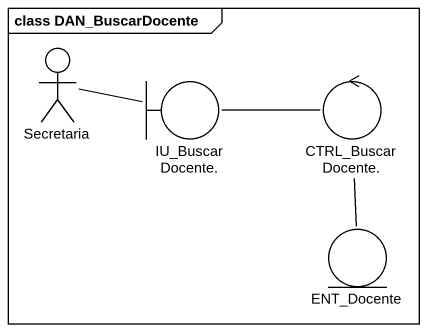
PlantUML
@startuml
mainframe class DAN_BuscarDocente
actor Secretaria
boundary "IU_BuscarDocente." as IU_BuscarDocente
control "CTRL_BuscarDocente." as CTRL_BuscarDocente
entity ENT_Docente
Secretaria -right- IU_BuscarDocente
IU_BuscarDocente -right- CTRL_BuscarDocente
CTRL_BuscarDocente -- ENT_Docente
@enduml
